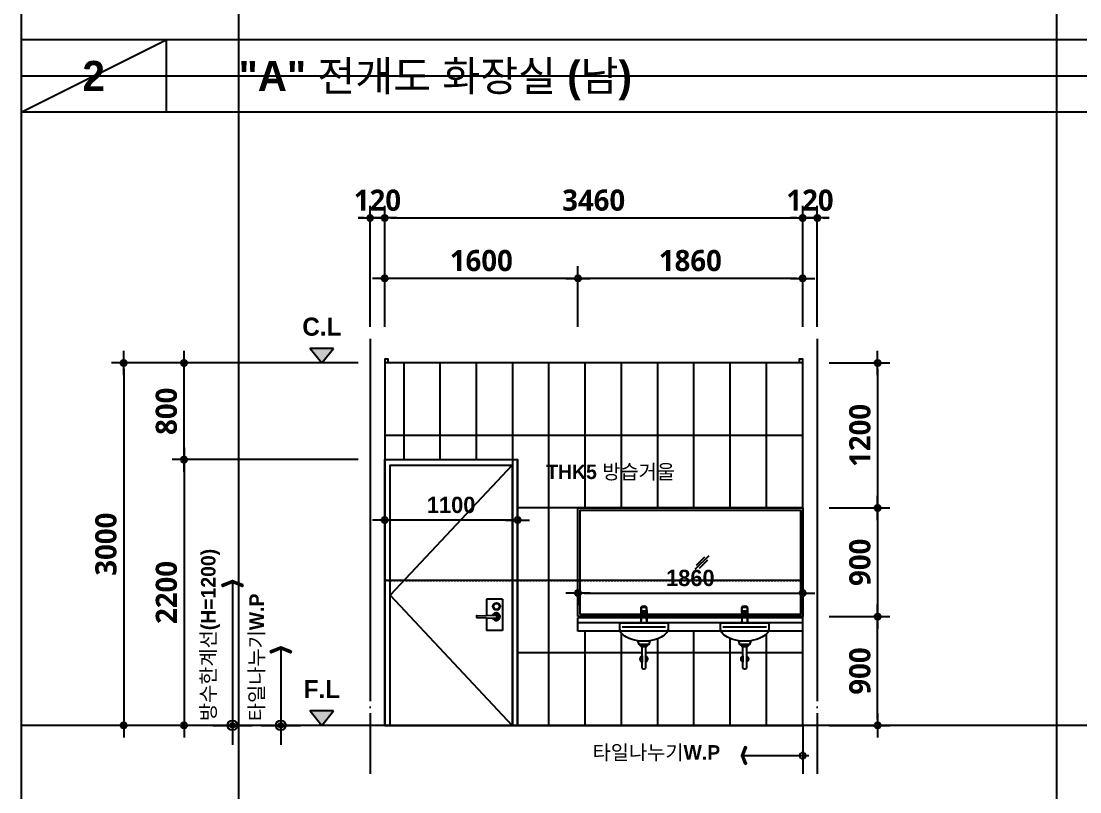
# Model space of a CAD drawing. Header units: millimetres. Extents: x 0 to 336000, y 0 to 30768.
# Drawn here: x 312763 to 321525, y 15100 to 21479 of the extents above; entities that cross this region are included whole.
import ezdxf
from ezdxf.enums import TextEntityAlignment as Align

# ---------------------------------------------------------------- set-up
doc = ezdxf.new("R2010")
doc.units = ezdxf.units.MM
doc.header["$LTSCALE"] = 50
doc.linetypes.add('CEN', pattern=[62, 60, -1, 0, -1])
doc.linetypes.add('HID', pattern=[0.5, 0.25, -0.25])
doc.layers.get('Defpoints').update_dxf_attribs({"color": 153})
for name, color, linetype in [('A-ANNO-DIM', 4, 'Continuous'), ('A-ANNO-GRA1', 7, 'Continuous'), ('A-ANNO-LEAD', 4, 'Continuous'), ('A-ANNO-SYMB', 7, 'Continuous'), ('A-ANNO-TEXT1', 7, 'Continuous'), ('A-CEN', 1, 'CEN'), ('A-FLOR-TOIL-ELE1', 3, 'Continuous'), ('A-FLOR-TOIL-ELE2', 4, 'Continuous'), ('A-FLOR-TOIL-TILE', 8, 'Continuous'), ('A-ST-AXIS-DIM', 7, 'Continuous'), ('CEN', 1, 'Continuous'), ('DIM', 7, 'Continuous'), ('DOOR', 4, 'Continuous'), ('ELE2', 3, 'Continuous'), ('HAT', 5, 'Continuous'), ('HID', 7, 'HID'), ('TO', 4, 'Continuous'), ('WIN', 6, 'Continuous')]:
    doc.layers.add(name, color=color, linetype=linetype)
doc.layers.add('G(그리드1)', color=185, linetype='Continuous', plot=False)
doc.layers.add('G(그리드2)', color=235, linetype='Continuous', plot=False)
doc.styles.add('2020음성 1차', font='나눔고딕Bold.ttf')
doc.styles.add('SH_진천_나눔', font='')
doc.styles.get('SH_진천_나눔').set_extended_font_data('NanumGothic', bold=True)
doc.dimstyles.new('SHP 50', dxfattribs={"dimscale": 50, "dimtxt": 3.5, "dimasz": 1, "dimexe": 2, "dimexo": 2, "dimgap": 1, "dimtad": 1, "dimdec": 0, "dimzin": 0, "dimdsep": 46, "dimtxsty": 'SH_진천_나눔', "dimblk": 'DIMDOT', "dimcen": 0.09, "dimclrd": 256, "dimclre": 256, "dimclrt": 3, "dimadec": 0, "dimazin": 1, "dimtfac": 1, "dimtdec": 0, "dimtix": 1, "dimtmove": 2, "dimatfit": 0, "dimldrblk": 'DIMDOT', "dimfxl": 1, "dimtolj": 1, "dimtzin": 0, "dimlwd": -1, "dimlwe": -1, "dimarcsym": 0})
doc.dimstyles.new('SHP 50내부', dxfattribs={"dimscale": 50, "dimtxt": 2.7, "dimasz": 1, "dimexe": 2, "dimexo": 2, "dimgap": 1, "dimtad": 1, "dimdec": 0, "dimzin": 0, "dimdsep": 46, "dimtxsty": '2020음성 1차', "dimblk": 'DIMDOT', "dimcen": 0.09, "dimclrd": 256, "dimclre": 256, "dimclrt": 3, "dimadec": 0, "dimazin": 1, "dimtfac": 1, "dimtdec": 0, "dimtix": 1, "dimtmove": 2, "dimatfit": 0, "dimldrblk": 'DIMDOT', "dimfxl": 1, "dimtolj": 1, "dimtzin": 0, "dimlwd": -1, "dimlwe": -1, "dimarcsym": 0})

# ---------------------------------------------------------------- blocks, each defined once
blk = doc.blocks.new('DIMDOT')
at = {"color": 0}
blk.add_line((-2, 0), (2, 0), dxfattribs=at)
for radius in [0.5, 0.25]:
    blk.add_circle((0, 0), radius, dxfattribs=at)
blk = doc.blocks.new('*D23359')
at = {"layer": 'A-ST-AXIS-DIM'}
for p, q in [((315651.3, 18950), (315651.3, 19950)), ((315771.3, 18950), (315771.3, 19950)), ((315601.3, 19850), (315551.3, 19850)), ((315771.3, 19850), (315651.3, 19850)), ((315821.3, 19850), (315871.3, 19850))]:
    blk.add_line(p, q, dxfattribs=at)
at = {"layer": 'Defpoints', "color": 0}
for p in [(315651.3, 19850), (315651.3, 18850), (315771.3, 18850)]:
    blk.add_point(p, dxfattribs=at)
at = {"layer": 'A-ST-AXIS-DIM', "linetype": 'ByBlock', "xscale": 50, "yscale": 50, "zscale": 50}
blk.add_blockref('DIMDOT', (315651.3, 19850), dxfattribs=at)
at = {"layer": 'A-ST-AXIS-DIM', "linetype": 'ByBlock', "xscale": 50, "yscale": 50, "zscale": 50, "rotation": 180}
blk.add_blockref('DIMDOT', (315771.3, 19850), dxfattribs=at)
at = {"layer": 'A-ST-AXIS-DIM', "color": 3, "insert": (315711.3, 19996.2), "char_height": 175, "attachment_point": 5, "style": 'SH_진천_나눔'}
blk.add_mtext('\\A1;120', dxfattribs=at)
blk = doc.blocks.new('*D23360')
at = {"layer": 'A-ST-AXIS-DIM'}
for p, q in [((315771.3, 18950), (315771.3, 19950)), ((319231.3, 18950), (319231.3, 19950)), ((315821.3, 19850), (319181.3, 19850))]:
    blk.add_line(p, q, dxfattribs=at)
at = {"layer": 'Defpoints', "color": 0}
for p in [(319231.3, 19850), (315771.3, 18850), (319231.3, 18850)]:
    blk.add_point(p, dxfattribs=at)
at = {"layer": 'A-ST-AXIS-DIM', "linetype": 'ByBlock', "xscale": 50, "yscale": 50, "zscale": 50, "rotation": 180}
blk.add_blockref('DIMDOT', (315771.3, 19850), dxfattribs=at)
at = {"layer": 'A-ST-AXIS-DIM', "linetype": 'ByBlock', "xscale": 50, "yscale": 50, "zscale": 50}
blk.add_blockref('DIMDOT', (319231.3, 19850), dxfattribs=at)
at = {"layer": 'A-ST-AXIS-DIM', "color": 3, "insert": (317501.3, 19996.6), "char_height": 175, "attachment_point": 5, "style": 'SH_진천_나눔'}
blk.add_mtext('\\A1;3460', dxfattribs=at)
blk = doc.blocks.new('*D23361')
at = {"layer": 'A-ST-AXIS-DIM'}
for p, q in [((319231.3, 18950), (319231.3, 19950)), ((319351.3, 18950), (319351.3, 19950)), ((319181.3, 19850), (319131.3, 19850)), ((319231.3, 19850), (319351.3, 19850)), ((319401.3, 19850), (319451.3, 19850))]:
    blk.add_line(p, q, dxfattribs=at)
at = {"layer": 'Defpoints', "color": 0}
for p in [(319351.3, 19850), (319231.3, 18850), (319351.3, 18850)]:
    blk.add_point(p, dxfattribs=at)
at = {"layer": 'A-ST-AXIS-DIM', "linetype": 'ByBlock', "xscale": 50, "yscale": 50, "zscale": 50}
blk.add_blockref('DIMDOT', (319231.3, 19850), dxfattribs=at)
at = {"layer": 'A-ST-AXIS-DIM', "linetype": 'ByBlock', "xscale": 50, "yscale": 50, "zscale": 50, "rotation": 180}
blk.add_blockref('DIMDOT', (319351.3, 19850), dxfattribs=at)
at = {"layer": 'A-ST-AXIS-DIM', "color": 3, "insert": (319291.3, 19996.2), "char_height": 175, "attachment_point": 5, "style": 'SH_진천_나눔'}
blk.add_mtext('\\A1;120', dxfattribs=at)
blk = doc.blocks.new('*D23362')
at = {"layer": 'A-ST-AXIS-DIM'}
for p, q in [((315551.3, 18650), (313511.3, 18650)), ((313611.3, 18600), (313611.3, 15700)), ((315551.3, 15650), (313511.3, 15650))]:
    blk.add_line(p, q, dxfattribs=at)
at = {"layer": 'Defpoints', "color": 0}
for p in [(315651.3, 18650), (313611.3, 15650), (315651.3, 15650)]:
    blk.add_point(p, dxfattribs=at)
at = {"layer": 'A-ST-AXIS-DIM', "linetype": 'ByBlock', "xscale": 50, "yscale": 50, "zscale": 50}
for p, rotation in [((313611.3, 18650), 90), ((313611.3, 15650), 270)]:
    blk.add_blockref('DIMDOT', p, dxfattribs=dict(at, rotation=rotation))
at = {"layer": 'A-ST-AXIS-DIM', "color": 3, "insert": (313464.7, 17150), "char_height": 175, "attachment_point": 5, "rotation": 90, "style": 'SH_진천_나눔'}
blk.add_mtext('\\A1;3000', dxfattribs=at)
blk = doc.blocks.new('*D23363')
at = {"layer": 'A-ST-AXIS-DIM'}
for p, q in [((315551.3, 18650), (314011.3, 18650)), ((314111.3, 17900), (314111.3, 18600)), ((315551.3, 17850), (314011.3, 17850))]:
    blk.add_line(p, q, dxfattribs=at)
at = {"layer": 'Defpoints', "color": 0}
for p in [(314111.3, 18650), (315651.3, 18650), (315651.3, 17850)]:
    blk.add_point(p, dxfattribs=at)
at = {"layer": 'A-ST-AXIS-DIM', "linetype": 'ByBlock', "xscale": 50, "yscale": 50, "zscale": 50}
for p, rotation in [((314111.3, 18650), 90), ((314111.3, 17850), 270)]:
    blk.add_blockref('DIMDOT', p, dxfattribs=dict(at, rotation=rotation))
at = {"layer": 'A-ST-AXIS-DIM', "color": 3, "insert": (313964.7, 18250), "char_height": 175, "attachment_point": 5, "rotation": 90, "style": 'SH_진천_나눔'}
blk.add_mtext('\\A1;800', dxfattribs=at)
blk = doc.blocks.new('*D23364')
at = {"layer": 'A-ST-AXIS-DIM'}
for p, q in [((315551.3, 17850), (314011.3, 17850)), ((314111.3, 17800), (314111.3, 15700)), ((315551.3, 15650), (314011.3, 15650))]:
    blk.add_line(p, q, dxfattribs=at)
at = {"layer": 'Defpoints', "color": 0}
for p in [(315651.3, 17850), (314111.3, 15650), (315651.3, 15650)]:
    blk.add_point(p, dxfattribs=at)
at = {"layer": 'A-ST-AXIS-DIM', "linetype": 'ByBlock', "xscale": 50, "yscale": 50, "zscale": 50}
for p, rotation in [((314111.3, 17850), 90), ((314111.3, 15650), 270)]:
    blk.add_blockref('DIMDOT', p, dxfattribs=dict(at, rotation=rotation))
at = {"layer": 'A-ST-AXIS-DIM', "color": 3, "insert": (313965.1, 16750), "char_height": 175, "attachment_point": 5, "rotation": 90, "style": 'SH_진천_나눔'}
blk.add_mtext('\\A1;2200', dxfattribs=at)
blk = doc.blocks.new('*D23365')
at = {"layer": 'A-ST-AXIS-DIM'}
for p, q in [((319451.3, 16550), (319951.3, 16550)), ((319851.3, 15700), (319851.3, 16500)), ((319451.3, 15650), (319951.3, 15650))]:
    blk.add_line(p, q, dxfattribs=at)
at = {"layer": 'Defpoints', "color": 0}
for p in [(319351.3, 16550), (319851.3, 16550), (319351.3, 15650)]:
    blk.add_point(p, dxfattribs=at)
at = {"layer": 'A-ST-AXIS-DIM', "linetype": 'ByBlock', "xscale": 50, "yscale": 50, "zscale": 50}
for p, rotation in [((319851.3, 16550), 90), ((319851.3, 15650), 270)]:
    blk.add_blockref('DIMDOT', p, dxfattribs=dict(at, rotation=rotation))
at = {"layer": 'A-ST-AXIS-DIM', "color": 3, "insert": (319704.7, 16100), "char_height": 175, "attachment_point": 5, "rotation": 90, "style": 'SH_진천_나눔'}
blk.add_mtext('\\A1;900', dxfattribs=at)
blk = doc.blocks.new('*D23366')
at = {"layer": 'A-ST-AXIS-DIM'}
for p, q in [((319451.3, 18650), (319951.3, 18650)), ((319851.3, 18600), (319851.3, 17500)), ((319451.3, 17450), (319951.3, 17450))]:
    blk.add_line(p, q, dxfattribs=at)
at = {"layer": 'Defpoints', "color": 0}
for p in [(319351.3, 18650), (319351.3, 17450), (319851.3, 17450)]:
    blk.add_point(p, dxfattribs=at)
at = {"layer": 'A-ST-AXIS-DIM', "linetype": 'ByBlock', "xscale": 50, "yscale": 50, "zscale": 50}
for p, rotation in [((319851.3, 18650), 90), ((319851.3, 17450), 270)]:
    blk.add_blockref('DIMDOT', p, dxfattribs=dict(at, rotation=rotation))
at = {"layer": 'A-ST-AXIS-DIM', "color": 3, "insert": (319705.1, 18050), "char_height": 175, "attachment_point": 5, "rotation": 90, "style": 'SH_진천_나눔'}
blk.add_mtext('\\A1;1200', dxfattribs=at)
blk = doc.blocks.new('*D23367')
at = {"layer": 'A-ST-AXIS-DIM'}
for p, q in [((315771.3, 18950), (315771.3, 19450)), ((317371.3, 18950), (317371.3, 19450)), ((317321.3, 19350), (315821.3, 19350))]:
    blk.add_line(p, q, dxfattribs=at)
at = {"layer": 'Defpoints', "color": 0}
for p in [(315771.3, 19350), (315771.3, 18850), (317371.3, 18850)]:
    blk.add_point(p, dxfattribs=at)
at = {"layer": 'A-ST-AXIS-DIM', "linetype": 'ByBlock', "xscale": 50, "yscale": 50, "zscale": 50, "rotation": 180}
blk.add_blockref('DIMDOT', (315771.3, 19350), dxfattribs=at)
at = {"layer": 'A-ST-AXIS-DIM', "linetype": 'ByBlock', "xscale": 50, "yscale": 50, "zscale": 50}
blk.add_blockref('DIMDOT', (317371.3, 19350), dxfattribs=at)
at = {"layer": 'A-ST-AXIS-DIM', "color": 3, "insert": (316571.3, 19496.6), "char_height": 175, "attachment_point": 5, "style": 'SH_진천_나눔'}
blk.add_mtext('\\A1;1600', dxfattribs=at)
blk = doc.blocks.new('*D23368')
at = {"layer": 'A-ST-AXIS-DIM'}
for p, q in [((317371.3, 18950), (317371.3, 19450)), ((319231.3, 18950), (319231.3, 19450)), ((319181.3, 19350), (317421.3, 19350))]:
    blk.add_line(p, q, dxfattribs=at)
at = {"layer": 'Defpoints', "color": 0}
for p in [(317371.3, 19350), (317371.3, 18850), (319231.3, 18850)]:
    blk.add_point(p, dxfattribs=at)
at = {"layer": 'A-ST-AXIS-DIM', "linetype": 'ByBlock', "xscale": 50, "yscale": 50, "zscale": 50, "rotation": 180}
blk.add_blockref('DIMDOT', (317371.3, 19350), dxfattribs=at)
at = {"layer": 'A-ST-AXIS-DIM', "linetype": 'ByBlock', "xscale": 50, "yscale": 50, "zscale": 50}
blk.add_blockref('DIMDOT', (319231.3, 19350), dxfattribs=at)
at = {"layer": 'A-ST-AXIS-DIM', "color": 3, "insert": (318301.3, 19496.6), "char_height": 175, "attachment_point": 5, "style": 'SH_진천_나눔'}
blk.add_mtext('\\A1;1860', dxfattribs=at)
blk = doc.blocks.new('ARROWX')
blk.add_lwpolyline([(-0.2, -0.5), (-0.293, -0.463), (-0.108, 0), (-0.293, 0.463), (-0.2, 0.5), (0, 0)], close=True)
for points in [[(-0.2, 0.5), (-0.293, 0.463), (0, 0), (-0.108, 0)], [(0, 0), (-0.108, 0), (-0.2, -0.5), (-0.293, -0.463)]]:
    blk.add_solid(points)
blk = doc.blocks.new('Z_DOT')
at = {"layer": 'DIM', "color": 0}
for p, q in [((0, -3), (0, 3)), ((-3, 0), (3, 0))]:
    blk.add_line(p, q, dxfattribs=at)
for radius in [0.75, 0.375]:
    blk.add_circle((0, 0), radius, dxfattribs=at)
blk = doc.blocks.new('레버형 수도꼭지')
at = {"layer": 'TO'}
h = blk.add_hatch(dxfattribs=at)
h.set_pattern_fill('ANSI37', color=256, scale=10, style=0)
h.set_pattern_definition([(45, (123210.5049, 58331.802), (-0.8838834765, 0.8838834765), []), (135, (123210.5049, 58331.802), (-0.8838834765, -0.8838834765), [])])
edge = h.paths.add_edge_path()
edge.add_ellipse((-228341, -110348), major_axis=(14.3, 0), ratio=0.258819, start_angle=22.7288, end_angle=90, ccw=False)
edge.add_ellipse((-228341, -110345), major_axis=(14.3, 0), ratio=0.258819, start_angle=270, end_angle=337.2712, ccw=False)
edge.add_line((-228341, -110349), (-228341, -110344))
edge = h.paths.add_edge_path()
edge.add_ellipse((-228341, -110348), major_axis=(14.3, 0), ratio=0.258819, start_angle=90, end_angle=157.2712, ccw=False)
edge.add_line((-228341, -110344), (-228341, -110349))
edge.add_ellipse((-228341, -110345), major_axis=(14.3, 0), ratio=0.258819, start_angle=202.7288, end_angle=270, ccw=False)
for p, q in [((-228374, -110297), (-228374, -110260)), ((-228307, -110297), (-228307, -110260)), ((-228374, -110300), (-228375, -110435)), ((-228374, -110297), (-228307, -110297)), ((-228374, -110300), (-228307, -110300)), ((-228361, -110310), (-228361, -110312)), ((-228358, -110336), (-228358, -110344)), ((-228357, -110348), (-228358, -110345)), ((-228325, -110348), (-228324, -110345)), ((-228324, -110336), (-228324, -110344)), ((-228320, -110312), (-228320, -110310)), ((-228307, -110300), (-228307, -110435)), ((-228375, -110435), (-228307, -110435))]:
    blk.add_line(p, q, dxfattribs=at)
for centre, radius, start, end in [((-228350, -110260), 24.5, 157.7871, 180), ((-228362, -110255), 11.4, 104.5511, 157.7871), ((-228341, -110337), 95.7, 75.4489, 104.5511), ((-228320, -110255), 11.4, 22.2129, 75.4489), ((-228332, -110260), 24.5, 0, 22.2129), ((-228233, -110338), 143, 163.5148, 164.4695), ((-228449, -110338), 143, 15.5305, 16.4852)]:
    blk.add_arc(centre, radius, start, end, dxfattribs=at)
at = {"layer": 'TO', "extrusion": (0, 0, -1)}
for centre, major_axis, ratio, start_param, end_param in [((-228361, -110310), (-0.625, 0.345), 0.985024, -0.521073, 0.03416), ((-228342, -110311), (19.7, 0), 0.087155, 1.571005, 3.055326), ((-228342, -110313), (-18.8, 5.9), 0.963674, 4.591114, 5.956008), ((-228341, -110344), (17.1, 0), 0.258819, 3.034181, 6.390597), ((-228341, -110336), (17.1, 0), 0.258819, 3.141593, 6.283185), ((-228341, -110348), (-15.7, 0), 0.258819, 3.141593, 9.424778), ((-228341, -110348), (-14.3, 0), 0.258819, 3.141593, 9.424778), ((-228341, -110345), (-14.3, 0), 0.258819, 3.538286, 5.886492), ((-228340, -110311), (-19.7, 0), 0.087155, 3.227859, 4.712181), ((-228340, -110313), (18.8, 5.9), 0.963674, 0.327177, 1.692071), ((-228321, -110310), (0.625, 0.345), 0.985024, -0.020425, 0.521078)]:
    blk.add_ellipse(centre, major_axis=major_axis, ratio=ratio, start_param=start_param, end_param=end_param, dxfattribs=at)
at = {"layer": 'TO'}
for points, knots in [([(-228374, -110263), (-228375, -110262), (-228374, -110261), (-228374, -110259), (-228374, -110258), (-228374, -110255), (-228373, -110253), (-228371, -110249), (-228369, -110247), (-228363, -110246), (-228361, -110246), (-228356, -110246), (-228354, -110246), (-228350, -110247), (-228348, -110247), (-228345, -110247), (-228343, -110247), (-228341, -110247)], [0, 0, 0, 0, 0.055247, 0.055247, 0.141133, 0.141133, 0.312907, 0.312907, 0.656453, 0.656453, 0.828227, 0.828227, 0.914113, 0.914113, 0.957057, 0.957057, 1, 1, 1, 1]), ([(-228341, -110250), (-228343, -110250), (-228344, -110250), (-228347, -110250), (-228348, -110250), (-228352, -110250), (-228354, -110249), (-228358, -110249), (-228361, -110248), (-228366, -110248), (-228369, -110248), (-228371, -110253), (-228372, -110255), (-228373, -110261), (-228373, -110265), (-228374, -110273), (-228374, -110278), (-228374, -110286), (-228374, -110289), (-228374, -110292), (-228374, -110294), (-228374, -110296), (-228374, -110297), (-228374, -110297)], [0, 0, 0, 0, 0.03125, 0.03125, 0.0625, 0.0625, 0.125, 0.125, 0.25, 0.25, 0.5, 0.5, 0.625, 0.625, 0.75, 0.75, 0.875, 0.875, 0.9375, 0.9375, 0.96875, 0.96875, 1, 1, 1, 1]), ([(-228374, -110297), (-228374, -110297), (-228374, -110296), (-228374, -110294), (-228374, -110293), (-228374, -110289), (-228374, -110287), (-228374, -110279), (-228374, -110275), (-228373, -110266), (-228372, -110263), (-228371, -110257), (-228371, -110255), (-228369, -110252), (-228368, -110251), (-228365, -110250), (-228363, -110250), (-228360, -110250), (-228358, -110251), (-228353, -110251), (-228351, -110252), (-228348, -110252), (-228347, -110252), (-228344, -110252), (-228343, -110252), (-228341, -110252)], [0, 0, 0, 0, 0.03125, 0.03125, 0.0625, 0.0625, 0.125, 0.125, 0.25, 0.25, 0.375, 0.375, 0.5, 0.5, 0.625, 0.625, 0.75, 0.75, 0.875, 0.875, 0.9375, 0.9375, 0.96875, 0.96875, 1, 1, 1, 1]), ([(-228341, -110245), (-228343, -110245), (-228345, -110245), (-228348, -110245), (-228349, -110245), (-228353, -110244), (-228355, -110244), (-228358, -110244), (-228359, -110244), (-228362, -110244), (-228363, -110244), (-228364, -110244), (-228365, -110244), (-228366, -110245)], [0, 0, 0, 0, 0.10427, 0.10427, 0.20854, 0.20854, 0.417079, 0.417079, 0.625619, 0.625619, 0.834159, 0.834159, 1, 1, 1, 1]), ([(-228316, -110245), (-228317, -110244), (-228317, -110244), (-228320, -110244), (-228322, -110244), (-228327, -110244), (-228329, -110244), (-228332, -110245), (-228334, -110245), (-228337, -110245), (-228339, -110245), (-228341, -110245)], [0, 0, 0, 0, 0.176828, 0.176828, 0.588414, 0.588414, 0.794207, 0.794207, 0.897103, 0.897103, 1, 1, 1, 1]), ([(-228307, -110263), (-228307, -110262), (-228307, -110261), (-228307, -110259), (-228308, -110258), (-228308, -110255), (-228309, -110253), (-228311, -110249), (-228313, -110247), (-228319, -110246), (-228321, -110246), (-228326, -110246), (-228328, -110246), (-228332, -110247), (-228333, -110247), (-228337, -110247), (-228339, -110247), (-228341, -110247)], [0, 0, 0, 0, 0.055247, 0.055247, 0.141133, 0.141133, 0.312907, 0.312907, 0.656453, 0.656453, 0.828227, 0.828227, 0.914113, 0.914113, 0.957057, 0.957057, 1, 1, 1, 1]), ([(-228307, -110297), (-228307, -110297), (-228307, -110296), (-228307, -110294), (-228307, -110292), (-228307, -110289), (-228307, -110286), (-228308, -110278), (-228308, -110274), (-228308, -110265), (-228309, -110261), (-228310, -110255), (-228310, -110253), (-228312, -110250), (-228313, -110249), (-228316, -110248), (-228317, -110248), (-228321, -110248), (-228323, -110249), (-228328, -110249), (-228330, -110250), (-228333, -110250), (-228335, -110250), (-228337, -110250), (-228339, -110250), (-228341, -110250)], [0, 0, 0, 0, 0.029977, 0.029977, 0.061268, 0.061268, 0.12385, 0.12385, 0.249014, 0.249014, 0.374179, 0.374179, 0.499343, 0.499343, 0.624507, 0.624507, 0.749671, 0.749671, 0.874836, 0.874836, 0.937418, 0.937418, 0.968709, 0.968709, 1, 1, 1, 1]), ([(-228341, -110252), (-228339, -110252), (-228338, -110252), (-228335, -110252), (-228334, -110252), (-228330, -110252), (-228329, -110251), (-228324, -110251), (-228322, -110250), (-228316, -110250), (-228314, -110250), (-228311, -110255), (-228310, -110257), (-228309, -110263), (-228309, -110266), (-228308, -110275), (-228308, -110279), (-228308, -110287), (-228307, -110289), (-228307, -110293), (-228307, -110294), (-228307, -110296), (-228307, -110297), (-228307, -110297)], [0, 0, 0, 0, 0.03125, 0.03125, 0.0625, 0.0625, 0.125, 0.125, 0.25, 0.25, 0.5, 0.5, 0.625, 0.625, 0.75, 0.75, 0.875, 0.875, 0.9375, 0.9375, 0.96875, 0.96875, 1, 1, 1, 1]), ([(-228361, -110313), (-228363, -110318), (-228364, -110322), (-228366, -110328), (-228367, -110329), (-228367, -110331), (-228368, -110332), (-228369, -110336), (-228370, -110339), (-228371, -110348), (-228371, -110354), (-228373, -110367), (-228373, -110374), (-228374, -110390), (-228374, -110398), (-228374, -110412), (-228374, -110417), (-228375, -110423), (-228375, -110426), (-228375, -110430), (-228375, -110433), (-228375, -110435)], [0, 0, 0, 0, 0.25, 0.25, 0.3125, 0.3125, 0.375, 0.375, 0.5, 0.5, 0.625, 0.625, 0.75, 0.75, 0.875, 0.875, 0.9375, 0.9375, 0.96875, 0.96875, 1, 1, 1, 1]), ([(-228374, -110300), (-228374, -110302), (-228374, -110303), (-228374, -110307), (-228374, -110308), (-228373, -110313), (-228373, -110315), (-228373, -110320), (-228372, -110323), (-228372, -110326), (-228372, -110328), (-228371, -110330), (-228371, -110331), (-228370, -110331), (-228370, -110330), (-228369, -110328), (-228369, -110326), (-228366, -110319), (-228364, -110314), (-228361, -110310)], [0, 0, 0, 0, 0.03125, 0.03125, 0.0625, 0.0625, 0.125, 0.125, 0.1875, 0.1875, 0.25, 0.25, 0.3125, 0.3125, 0.375, 0.375, 0.5, 0.5, 1, 1, 1, 1]), ([(-228370, -110329), (-228370, -110330), (-228370, -110330), (-228370, -110330), (-228370, -110330), (-228371, -110330), (-228371, -110330), (-228372, -110327), (-228372, -110323), (-228373, -110315), (-228373, -110313), (-228374, -110308), (-228374, -110307), (-228374, -110303), (-228374, -110302), (-228374, -110300)], [0, 0, 0, 0, 0.054942, 0.054942, 0.140857, 0.140857, 0.312685, 0.312685, 0.656343, 0.656343, 0.828171, 0.828171, 0.914086, 0.914086, 1, 1, 1, 1]), ([(-228374, -110435), (-228374, -110433), (-228374, -110431), (-228374, -110428), (-228374, -110426), (-228373, -110421), (-228373, -110418), (-228372, -110407), (-228372, -110401), (-228370, -110389), (-228369, -110383), (-228367, -110373), (-228365, -110368), (-228363, -110360), (-228361, -110357), (-228358, -110352), (-228357, -110350), (-228356, -110349)], [0, 0, 0, 0, 0.0404138, 0.0404138, 0.0808277, 0.0808277, 0.1616554, 0.1616554, 0.3233107, 0.3233107, 0.4849661, 0.4849661, 0.6466214, 0.6466214, 0.8082768, 0.8082768, 0.9542949, 0.9542949, 0.9542949, 0.9542949]), ([(-228370, -110330), (-228370, -110330), (-228370, -110330), (-228370, -110330), (-228370, -110329), (-228369, -110329), (-228369, -110328), (-228369, -110327), (-228368, -110325), (-228367, -110323), (-228367, -110321), (-228366, -110319), (-228365, -110316), (-228363, -110314), (-228362, -110312), (-228362, -110310), (-228361, -110310)], [0, 0, 0, 0, 0.008544, 0.024611, 0.042457, 0.061431, 0.092477, 0.143193, 0.194133, 0.291303, 0.393966, 0.504737, 0.622577, 0.748222, 0.885676, 1, 1, 1, 1]), ([(-228361, -110310), (-228361, -110309), (-228359, -110308), (-228352, -110306), (-228347, -110305), (-228342, -110305)], [0, 0, 0, 0, 0.5, 0.5, 1, 1, 1, 1]), ([(-228361, -110310), (-228361, -110310), (-228361, -110309), (-228361, -110309), (-228360, -110309), (-228360, -110308), (-228360, -110308), (-228360, -110308)], [0, 0, 0, 0, 0.059607, 0.291171, 0.606391, 0.932673, 1, 1, 1, 1]), ([(-228361, -110312), (-228361, -110312), (-228361, -110312), (-228361, -110312), (-228361, -110312), (-228361, -110312), (-228361, -110312), (-228361, -110313), (-228361, -110313), (-228361, -110313), (-228361, -110313), (-228361, -110313), (-228361, -110313)], [0, 0, 0, 0, 0.175016, 0.175016, 0.175016, 0.450335, 0.450335, 0.450335, 0.724932, 0.724932, 0.724932, 1, 1, 1, 1]), ([(-228342, -110304), (-228347, -110304), (-228351, -110305), (-228357, -110307), (-228358, -110307), (-228359, -110308)], [0, 0, 0, 0, 0.632436, 0.632436, 1, 1, 1, 1]), ([(-228322, -110308), (-228323, -110307), (-228325, -110307), (-228330, -110305), (-228335, -110304), (-228340, -110304)], [0, 0, 0, 0, 0.361277, 0.361277, 1, 1, 1, 1]), ([(-228340, -110305), (-228335, -110305), (-228330, -110306), (-228323, -110308), (-228321, -110309), (-228320, -110310)], [0, 0, 0, 0, 0.5, 0.5, 1, 1, 1, 1]), ([(-228326, -110349), (-228325, -110350), (-228323, -110352), (-228321, -110357), (-228319, -110360), (-228317, -110368), (-228315, -110373), (-228313, -110383), (-228312, -110388), (-228310, -110401), (-228310, -110407), (-228309, -110418), (-228308, -110421), (-228308, -110426), (-228308, -110428), (-228308, -110431), (-228308, -110433), (-228307, -110435)], [0.047962, 0.047962, 0.047962, 0.047962, 0.1919518, 0.1919518, 0.3535615, 0.3535615, 0.5151711, 0.5151711, 0.6767807, 0.6767807, 0.8383904, 0.8383904, 0.9191952, 0.9191952, 0.9595976, 0.9595976, 1, 1, 1, 1]), ([(-228322, -110308), (-228322, -110308), (-228322, -110308), (-228321, -110309), (-228321, -110309), (-228321, -110309), (-228321, -110310), (-228321, -110310)], [0, 0, 0, 0, 0.069955, 0.366618, 0.668091, 0.949781, 1, 1, 1, 1]), ([(-228321, -110310), (-228320, -110310), (-228320, -110311), (-228319, -110313), (-228317, -110316), (-228316, -110318), (-228315, -110321), (-228314, -110323), (-228313, -110325), (-228313, -110327), (-228312, -110329), (-228312, -110330), (-228312, -110330), (-228312, -110330), (-228312, -110330), (-228312, -110330)], [0, 0, 0, 0, 0.080269, 0.228603, 0.371615, 0.492812, 0.604279, 0.709069, 0.806733, 0.896616, 0.944459, 0.967209, 0.984736, 0.999101, 1, 1, 1, 1]), ([(-228320, -110310), (-228318, -110314), (-228316, -110319), (-228313, -110326), (-228313, -110328), (-228312, -110330), (-228312, -110331), (-228311, -110331), (-228311, -110330), (-228310, -110327), (-228309, -110323), (-228309, -110315), (-228308, -110313), (-228308, -110308), (-228308, -110307), (-228308, -110303), (-228308, -110302), (-228308, -110300)], [0, 0, 0, 0, 0.5, 0.5, 0.625, 0.625, 0.6875, 0.6875, 0.75, 0.75, 0.875, 0.875, 0.9375, 0.9375, 0.96875, 0.96875, 1, 1, 1, 1]), ([(-228320, -110313), (-228320, -110313), (-228320, -110313), (-228320, -110313), (-228320, -110313), (-228320, -110313), (-228320, -110312), (-228320, -110312), (-228320, -110312), (-228320, -110312), (-228320, -110312), (-228320, -110312), (-228320, -110312)], [0, 0, 0, 0, 0.275354, 0.275354, 0.275354, 0.550753, 0.550753, 0.550753, 0.825533, 0.825533, 0.825533, 1, 1, 1, 1]), ([(-228307, -110435), (-228307, -110433), (-228307, -110430), (-228307, -110426), (-228307, -110424), (-228307, -110417), (-228307, -110412), (-228308, -110399), (-228308, -110390), (-228309, -110375), (-228309, -110368), (-228310, -110355), (-228311, -110349), (-228312, -110340), (-228313, -110336), (-228314, -110332), (-228314, -110331), (-228315, -110329), (-228315, -110328), (-228317, -110322), (-228319, -110318), (-228320, -110313)], [0, 0, 0, 0, 0.03125, 0.03125, 0.0625, 0.0625, 0.125, 0.125, 0.25, 0.25, 0.375, 0.375, 0.5, 0.5, 0.625, 0.625, 0.6875, 0.6875, 0.75, 0.75, 1, 1, 1, 1]), ([(-228308, -110300), (-228308, -110302), (-228308, -110303), (-228308, -110306), (-228308, -110308), (-228308, -110312), (-228309, -110315), (-228309, -110323), (-228310, -110327), (-228311, -110330), (-228311, -110330), (-228312, -110331), (-228312, -110330), (-228312, -110330)], [0, 0, 0, 0, 0.086304, 0.086304, 0.172607, 0.172607, 0.345214, 0.345214, 0.690429, 0.690429, 0.863036, 0.863036, 1, 1, 1, 1])]:
    blk.add_open_spline(points, degree=3, knots=knots, dxfattribs=at)
for points, degree in [([(-228340, -110304), (-228341, -110304), (-228341, -110304), (-228342, -110304)], 3), ([(-228342, -110305), (-228341, -110305), (-228341, -110305), (-228340, -110305)], 3), ([(-228340, -110313), (-228341, -110313), (-228341, -110313), (-228342, -110313)], 3), ([(-228312, -110330), (-228312, -110330)], 1), ([(-228375, -110435), (-228375, -110421)], 1), ([(-228307, -110421), (-228307, -110435)], 1)]:
    blk.add_open_spline(points, degree=degree, dxfattribs=at)
blk = doc.blocks.new('*D23369')
at = {"layer": 'A-ANNO-DIM'}
for p, q in [((319231.3, 16650), (319231.3, 16845)), ((317371.3, 16750), (317371.3, 16645)), ((317421.3, 16745), (319181.3, 16745))]:
    blk.add_line(p, q, dxfattribs=at)
at = {"layer": 'Defpoints', "color": 0}
for p in [(317371.3, 16850), (319231.3, 16745), (319231.3, 16550)]:
    blk.add_point(p, dxfattribs=at)
at = {"layer": 'A-ANNO-DIM', "linetype": 'ByBlock', "xscale": 50, "yscale": 50, "zscale": 50, "rotation": 180}
blk.add_blockref('DIMDOT', (317371.3, 16745), dxfattribs=at)
at = {"layer": 'A-ANNO-DIM', "linetype": 'ByBlock', "xscale": 50, "yscale": 50, "zscale": 50}
blk.add_blockref('DIMDOT', (319231.3, 16745), dxfattribs=at)
at = {"layer": 'A-ANNO-DIM', "color": 3, "insert": (318301.3, 16869.5), "char_height": 135, "attachment_point": 5, "style": '2020음성 1차'}
blk.add_mtext('\\A1;1860', dxfattribs=at)
blk = doc.blocks.new('_CIDOTB')
at = {"color": 0, "linetype": 'ByBlock'}
blk.add_line((2, 0), (-1, 0), dxfattribs=at)
blk.add_circle((0, 0), 0.5, dxfattribs=at)
blk = doc.blocks.new('*D23370')
at = {"layer": 'A-ST-AXIS-DIM'}
for p, q in [((319451.3, 17450), (319951.3, 17450)), ((319851.3, 17400), (319851.3, 16600)), ((319451.3, 16550), (319951.3, 16550))]:
    blk.add_line(p, q, dxfattribs=at)
at = {"layer": 'Defpoints', "color": 0}
for p in [(319351.3, 17450), (319351.3, 16550), (319851.3, 16550)]:
    blk.add_point(p, dxfattribs=at)
at = {"layer": 'A-ST-AXIS-DIM', "linetype": 'ByBlock', "xscale": 50, "yscale": 50, "zscale": 50}
for p, rotation in [((319851.3, 17450), 90), ((319851.3, 16550), 270)]:
    blk.add_blockref('DIMDOT', p, dxfattribs=dict(at, rotation=rotation))
at = {"layer": 'A-ST-AXIS-DIM', "color": 3, "insert": (319704.7, 17000), "char_height": 175, "attachment_point": 5, "rotation": 90, "style": 'SH_진천_나눔'}
blk.add_mtext('\\A1;900', dxfattribs=at)
blk = doc.blocks.new('*D23371')
at = {"layer": 'A-ANNO-DIM'}
for p, q in [((315771.3, 17250), (315771.3, 17450)), ((316871.3, 17250), (316871.3, 17450)), ((316821.3, 17350), (315821.3, 17350))]:
    blk.add_line(p, q, dxfattribs=at)
at = {"layer": 'Defpoints', "color": 0}
for p in [(315771.3, 17350), (315771.3, 17150), (316871.3, 17150)]:
    blk.add_point(p, dxfattribs=at)
at = {"layer": 'A-ANNO-DIM', "linetype": 'ByBlock', "xscale": 50, "yscale": 50, "zscale": 50, "rotation": 180}
blk.add_blockref('DIMDOT', (315771.3, 17350), dxfattribs=at)
at = {"layer": 'A-ANNO-DIM', "linetype": 'ByBlock', "xscale": 50, "yscale": 50, "zscale": 50}
blk.add_blockref('DIMDOT', (316871.3, 17350), dxfattribs=at)
at = {"layer": 'A-ANNO-DIM', "color": 3, "insert": (316321.3, 17474), "char_height": 135, "attachment_point": 5, "style": '2020음성 1차'}
blk.add_mtext('\\A1;1100', dxfattribs=at)

msp = doc.modelspace()

# ---------------------------------------------------------------- hatches: boundary and pattern name
at = {"layer": 'A-ANNO-SYMB', "transparency": 33554687}
h = msp.add_hatch(color=256, dxfattribs=at)
h.dxf.hatch_style = 1
h.paths.add_polyline_path([(315346.8, 18770.5), (315155.8, 18770.5), (315251.3, 18650)])
h = msp.add_hatch(color=256, dxfattribs=at)
h.dxf.hatch_style = 1
h.paths.add_polyline_path([(315346.8, 15770.5), (315155.8, 15770.5), (315251.3, 15650)])

# ---------------------------------------------------------------- linework, layer by layer
at = {"layer": 'A-ANNO-GRA1'}
for p, q in [((312762.6, 27100), (312762.6, 1600)), ((321331.3, 27100), (321331.3, 1600)), ((329900, 21325), (312762.6, 21325)), ((313962.6, 21325), (313962.6, 20725)), ((313962.6, 21325), (313962.6, 20725)), ((329900, 20725), (312762.6, 20725))]:
    msp.add_line(p, q, dxfattribs=at)
at = {"layer": 'A-ANNO-LEAD'}
msp.add_lwpolyline([(318829.2, 17317.1, 0, 40, 0), (318762.4, 17416.7, 0, 0, 0), (318540.4, 17747.7, 0, 0, 0), (318290.4, 17747.7, 0, 0, 0)], format="xyseb", dxfattribs=at)
at = {"layer": 'A-ANNO-SYMB'}
for p, q in [((314511.3, 16831.4), (314511.3, 15751.4)), ((314911.3, 16275.4), (314911.3, 15812)), ((318745.2, 15400), (319131.3, 15400))]:
    msp.add_line(p, q, dxfattribs=at)
at = {"layer": 'A-ANNO-SYMB', "transparency": 33554687}
for points in [[(315346.8, 18770.5), (315155.8, 18770.5), (315251.3, 18650)], [(315346.8, 15770.5), (315155.8, 15770.5), (315251.3, 15650)]]:
    msp.add_lwpolyline(points, close=True, dxfattribs=at)
at = {"layer": 'A-CEN'}
for p, q in [((315651.3, 18850), (315651.3, 15250)), ((319351.3, 18850), (319351.3, 15250))]:
    msp.add_line(p, q, dxfattribs=at)
at = {"layer": 'A-FLOR-TOIL-ELE1'}
msp.add_lwpolyline([(316871.3, 15650), (315771.3, 15650), (315771.3, 17850), (316871.3, 17850)], close=True, dxfattribs=at)
at = {"layer": 'A-FLOR-TOIL-ELE2'}
for p, q in [((316615.2, 16695.8), (316615.2, 16560.2)), ((316746.1, 16695.8), (316615.2, 16695.8)), ((316746.1, 16695.8), (316746.1, 16434)), ((316537.8, 16557.9), (316694.9, 16562.6)), ((316537.8, 16542.1), (316694.9, 16537.4)), ((316615.2, 16539.8), (316615.2, 16434)), ((316746.1, 16434), (316615.2, 16434))]:
    msp.add_line(p, q, dxfattribs=at)
msp.add_lwpolyline([(315771.3, 15650), (315816.3, 15650), (315816.3, 17805), (316826.2, 17805), (316826.3, 15650)], dxfattribs=at)
for radius in [29.9, 24.7]:
    msp.add_circle((316696.4, 16635.1), radius, dxfattribs=at)
for centre, radius, start, end in [((316694.9, 16550), 31.4, 201.84858, 158.15142), ((316694.9, 16550), 20.4, 216.2414, 143.7586), ((316688.7, 16550), 14, 295.98923, 64.01077), ((316537.8, 16550), 7.85, 90, 270)]:
    msp.add_arc(centre, radius, start, end, dxfattribs=at)
at = {"layer": 'A-FLOR-TOIL-TILE'}
for p, q in [((319231.3, 18650), (315771.3, 18650)), ((315931.3, 17850), (315931.3, 18650)), ((316231.3, 17850), (316231.3, 18650)), ((316531.3, 17850), (316531.3, 18650)), ((316831.3, 15650), (316831.3, 18650)), ((317131.3, 15650), (317131.3, 18650)), ((317431.3, 17450), (317431.3, 18650)), ((317731.3, 17450), (317731.3, 18650)), ((318031.3, 17450), (318031.3, 18650)), ((318331.3, 17450), (318331.3, 18650)), ((318631.3, 17450), (318631.3, 18650)), ((318931.3, 17450), (318931.3, 18650)), ((319231.3, 18050), (315771.3, 18050)), ((319231.3, 17450), (316871.3, 17450)), ((319231.3, 16850), (315771.3, 16850)), ((317431.3, 15650), (317431.3, 16430)), ((317731.3, 15650), (317731.3, 16413.4)), ((318331.3, 15650), (318331.3, 16430)), ((318931.3, 15650), (318931.3, 16407.6)), ((318031.3, 15650), (318031.3, 16367.1)), ((318631.3, 15650), (318631.3, 16369.1)), ((317901.3, 16250), (316871.3, 16250)), ((318736.3, 16250), (317931.3, 16250)), ((319231.3, 16250), (318766.3, 16250))]:
    msp.add_line(p, q, dxfattribs=at)
at = {"layer": 'CEN'}
msp.add_line((319231.3, 15650), (319231.3, 15250), dxfattribs=at)
at = {"layer": 'DOOR'}
for p, q in [((315771.3, 17850), (316871.2, 17850)), ((315771.3, 15650), (315771.3, 17850)), ((316871.3, 15650), (316871.3, 17850)), ((316826.3, 15650), (315816.3, 15650))]:
    msp.add_line(p, q, dxfattribs=at)
msp.add_lwpolyline([(315771.3, 15650), (315771.3, 17850), (316871.2, 17850), (316871.3, 15650), (316826.3, 15650)], dxfattribs=at)
at = {"layer": 'ELE2'}
msp.add_lwpolyline([(319231.3, 18650), (319231.3, 18680), (319201.3, 18680), (319201.3, 18650), (315801.3, 18650), (315801.3, 18680), (315771.3, 18680), (315771.3, 18650), (315771.3, 15650), (319231.3, 15650)], close=True, dxfattribs=at)
at = {"layer": 'G(그리드1)'}
msp.add_line((330500, 15650), (312762.6, 15650), dxfattribs=at)
at = {"layer": 'G(그리드2)'}
for p, q in [((314562.6, 27100), (314562.6, 1000)), ((312762.6, 20725), (313962.6, 21325)), ((330500, 21025), (312762.6, 21025))]:
    msp.add_line(p, q, dxfattribs=at)
at = {"layer": 'HAT'}
for p, q in [((318341.9, 16943.1), (318455.7, 17056.9)), ((318351.5, 16976.9), (318421.1, 17046.5)), ((318377.3, 16951.1), (318447, 17020.9))]:
    msp.add_line(p, q, dxfattribs=at)
at = {"layer": 'HID'}
msp.add_line((315771.3, 16850), (319231.3, 16850), dxfattribs=at)
at = {"layer": 'TO'}
for p, q in [((319231.3, 16540), (317371.3, 16540)), ((317371.3, 16430), (317371.3, 16540)), ((319231.3, 16500), (317371.3, 16500)), ((319231.3, 16430), (319231.3, 16540)), ((319231.3, 16430), (317371.3, 16430)), ((317736.3, 16465), (318096.3, 16465)), ((318571.3, 16465), (318931.3, 16465)), ((317866.3, 16350), (317916.3, 16350)), ((317946.3, 16320), (317886.3, 16320)), ((317946.3, 16310), (317891.3, 16310)), ((317936.3, 16305), (317896.3, 16305)), ((317931.3, 16300), (317901.3, 16300)), ((317916.3, 16350), (317966.3, 16350)), ((318701.3, 16350), (318751.3, 16350)), ((318781.3, 16320), (318721.3, 16320)), ((318781.3, 16310), (318726.3, 16310)), ((318771.3, 16305), (318731.3, 16305)), ((318766.3, 16300), (318736.3, 16300)), ((318751.3, 16350), (318801.3, 16350)), ((317901.3, 16226), (317901.3, 16174)), ((317931.3, 16226), (317931.3, 16174)), ((318736.3, 16226), (318736.3, 16174)), ((318766.3, 16226), (318766.3, 16174))]:
    msp.add_line(p, q, dxfattribs=at)
msp.add_lwpolyline([(317371.3, 16550), (317371.3, 16550), (317371.3, 17450), (319231.3, 17450), (319231.3, 16550), (317371.3, 16550)], dxfattribs=at)
msp.add_lwpolyline([(317389.3, 16568), (317389.3, 17432), (319213.3, 17432), (319213.3, 16568), (317389.3, 16568)], close=True, dxfattribs=at)
for points in [[(317931.3, 16226, -0.57735), (317931.3, 16174), (317931.3, 16130, -1), (317901.3, 16130), (317901.3, 16174, -0.57735), (317901.3, 16226), (317901.3, 16300), (317896.3, 16300), (317896.3, 16305), (317891.3, 16305), (317891.3, 16310), (317886.3, 16310), (317886.3, 16320), (317876.3, 16320), (317866.3, 16350, -0.079013), (317773.8, 16379.2, -0.123629), (317726.3, 16420, -0.037889), (317722.4, 16426.5, -0.019195), (317716.3, 16440), (317716.3, 16490, -0.414214), (317726.3, 16500), (318106.3, 16500, -0.414214), (318116.3, 16490), (318116.3, 16440, -0.019195), (318110.2, 16426.5, -0.037889), (318106.3, 16420, -0.123629), (318058.8, 16379.2, -0.079013), (317966.3, 16350), (317956.3, 16320), (317946.3, 16320), (317946.3, 16310), (317941.3, 16310), (317941.3, 16305), (317936.3, 16305), (317936.3, 16300), (317931.3, 16300)], [(318766.3, 16226, -0.57735), (318766.3, 16174), (318766.3, 16130, -1), (318736.3, 16130), (318736.3, 16174, -0.57735), (318736.3, 16226), (318736.3, 16300), (318731.3, 16300), (318731.3, 16305), (318726.3, 16305), (318726.3, 16310), (318721.3, 16310), (318721.3, 16320), (318711.3, 16320), (318701.3, 16350, -0.079013), (318608.8, 16379.2, -0.123629), (318561.3, 16420, -0.037889), (318557.4, 16426.5, -0.019195), (318551.3, 16440), (318551.3, 16490, -0.414214), (318561.3, 16500), (318941.3, 16500, -0.414214), (318951.3, 16490), (318951.3, 16440, -0.019195), (318945.2, 16426.5, -0.037889), (318941.3, 16420, -0.123629), (318893.8, 16379.2, -0.079013), (318801.3, 16350), (318791.3, 16320), (318781.3, 16320), (318781.3, 16310), (318776.3, 16310), (318776.3, 16305), (318771.3, 16305), (318771.3, 16300), (318766.3, 16300)]]:
    msp.add_lwpolyline(points, format="xyb", close=True, dxfattribs=at)
for centre, start, end in [((317726.3, 16440), 180, 270), ((318106.3, 16440), 270, 0), ((318561.3, 16440), 180, 270), ((318941.3, 16440), 270, 0)]:
    msp.add_arc(centre, 10, start, end, dxfattribs=at)
at = {"layer": 'WIN', "color": 1, "linetype": 'HID', "ltscale": 400}
msp.add_lwpolyline([(316826.2, 17805), (315816.2, 16727.5), (316826.2, 15650)], dxfattribs=at)

# ---------------------------------------------------------------- block references
at = {"layer": 'A-ANNO-SYMB'}
for name, p, xscale, yscale, zscale, rotation in [('ARROWX', (314511.3, 16850), 172.7999999999884, 172.7999999999884, 172.7999999999884, 90), ('ARROWX', (314911.3, 16301.2), 172.7999999999884, 172.7999999999884, 172.7999999999884, 90), ('Z_DOT', (314511.3, 15650), 54, 54, 54, 270), ('Z_DOT', (314911.3, 15650), 54, 54, 54, 270)]:
    msp.add_blockref(name, p, dxfattribs=dict(at, xscale=xscale, yscale=yscale, zscale=zscale, rotation=rotation))
for name, p, xscale, yscale, zscale in [('ARROWX', (318723.6, 15400), -144, 144, 144), ('_CIDOTB', (319231.3, 15400), -50, 50, 50)]:
    msp.add_blockref(name, p, dxfattribs=dict(at, xscale=xscale, yscale=yscale, zscale=zscale))
at = {"layer": 'TO', "xscale": 0.6999999999534339, "yscale": 0.6999999999534339, "zscale": 0.6999999999534339}
for p in [(477754.9, 93804.8), (478589.9, 93804.8)]:
    msp.add_blockref('레버형 수도꼭지', p, dxfattribs=at)

# ---------------------------------------------------------------- texts
at = {"layer": 'A-ANNO-TEXT1', "style": '2020음성 1차'}
for s, height, p in [('2', 250, (313362.6, 21025)), ('2', 250, (313362.6, 21025)), ('C.L', 150, (315251.3, 18950.5)), ('F.L', 150, (315251.3, 15950.5))]:
    msp.add_text(s, height=height, dxfattribs=at).set_placement(p, align=Align.MIDDLE_CENTER)
for s, height, p in [('"A" 전개도', 250, (314562.6, 21025)), ('"A" 전개도 화장실 (남)', 250, (314562.6, 21025)), ('타일나누기W.P', 120, (317492, 15426.4))]:
    msp.add_text(s, height=height, dxfattribs=at).set_placement(p, align=Align.MIDDLE_LEFT)
msp.add_text('THK5 방습거울', height=120, dxfattribs=at).set_placement((317108.2, 17689.1))
for s, p in [('방수한계선(H=1200)', (314371.1, 15684.9)), ('타일나누기W.P', (314771.1, 15684.9))]:
    msp.add_text(s, height=120, rotation=90, dxfattribs=at).set_placement(p)

# ---------------------------------------------------------------- dimensions: what is measured, and where the dimension line sits
at = {"layer": 'A-ANNO-DIM'}
for base, p1, p2, angle, picture, middle in [((315771.3, 17350), (316871.3, 17150), (315771.3, 17150), 180, '*D23371', (316321.3, 17474)), ((319231.3, 16745), (317371.3, 16850), (319231.3, 16550), 0, '*D23369', (318301.3, 16869.5))]:
    dim = msp.add_linear_dim(base=base, p1=p1, p2=p2, angle=angle, dimstyle='SHP 50내부', override={"dimtxsty": '2020음성 1차', "dimldrblk": 'DIMDOT'}, dxfattribs=at)
    dim.commit()
    dim.dimension.update_dxf_attribs({"geometry": picture, "text_midpoint": middle})
at = {"layer": 'A-ST-AXIS-DIM'}
for base, p1, p2, picture, middle in [((315651.3, 19850), (315771.3, 18850), (315651.3, 18850), '*D23359', (315711.3, 19996.2)), ((315771.3, 19350), (317371.3, 18850), (315771.3, 18850), '*D23367', (316571.3, 19496.6)), ((317371.3, 19350), (319231.3, 18850), (317371.3, 18850), '*D23368', (318301.3, 19496.6))]:
    dim = msp.add_linear_dim(base=base, p1=p1, p2=p2, dimstyle='SHP 50', override={"dimtxsty": 'SH_진천_나눔', "dimldrblk": 'DIMDOT'}, dxfattribs=at)
    dim.commit()
    dim.dimension.update_dxf_attribs({"geometry": picture, "text_midpoint": middle})
for base, p1, p2, angle, picture, middle in [((319231.3, 19850), (315771.3, 18850), (319231.3, 18850), 180, '*D23360', (317501.3, 19996.6)), ((319351.3, 19850), (319231.3, 18850), (319351.3, 18850), 180, '*D23361', (319291.3, 19996.2)), ((313611.3, 15650), (315651.3, 18650), (315651.3, 15650), 270, '*D23362', (313464.7, 17150)), ((314111.3, 18650), (315651.3, 17850), (315651.3, 18650), 90, '*D23363', (313964.7, 18250)), ((319851.3, 17450), (319351.3, 18650), (319351.3, 17450), 270, '*D23366', (319705.1, 18050)), ((314111.3, 15650), (315651.3, 17850), (315651.3, 15650), 270, '*D23364', (313965.1, 16750)), ((319851.3, 16550), (319351.3, 17450), (319351.3, 16550), 270, '*D23370', (319704.7, 17000)), ((319851.3, 16550), (319351.3, 15650), (319351.3, 16550), 90, '*D23365', (319704.7, 16100))]:
    dim = msp.add_linear_dim(base=base, p1=p1, p2=p2, angle=angle, dimstyle='SHP 50', override={"dimtxsty": 'SH_진천_나눔', "dimldrblk": 'DIMDOT'}, dxfattribs=at)
    dim.commit()
    dim.dimension.update_dxf_attribs({"geometry": picture, "text_midpoint": middle})

doc.saveas('drawing.dxf')
